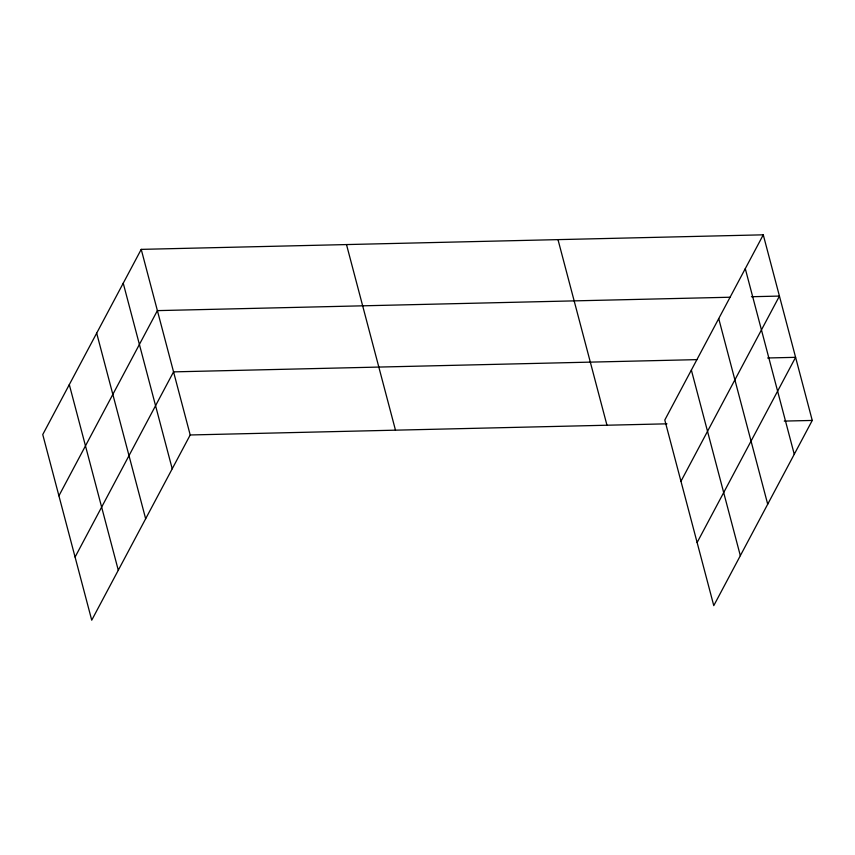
<?xml version="1.0" encoding="UTF-8"?>
<svg xmlns="http://www.w3.org/2000/svg" width="855" height="855" viewBox="0 0 855 855"><rect width="100%" height="100%" fill="white"/><g stroke="black" fill="none" stroke-linecap="round" stroke-linejoin="round"><path stroke-width="1.28" d="M141.225 249.371L42.75 434.564L91.731 620.174L190.205 434.971L141.225 249.371L763.269 234.826L812.25 420.436L713.775 605.629L664.795 420.029L763.269 234.826M58.91 495.815L157.384 310.622L730.117 297.23M75.08 557.065L173.544 371.872L696.953 359.634M680.965 481.28L779.439 296.076L751.438 296.728M697.124 542.53L795.599 357.326L767.608 357.978M190.205 434.971L666.953 423.824M784.259 421.088L812.25 420.436M745.282 268.652L794.263 454.262M718.724 318.605L767.705 504.215M691.364 370.076L740.334 555.675M557.994 239.624L606.975 425.234M346.499 244.573L395.48 430.172M123.238 283.197L172.218 468.797M96.679 333.151L145.649 518.75M69.308 384.611L118.289 570.221"/></g></svg>
